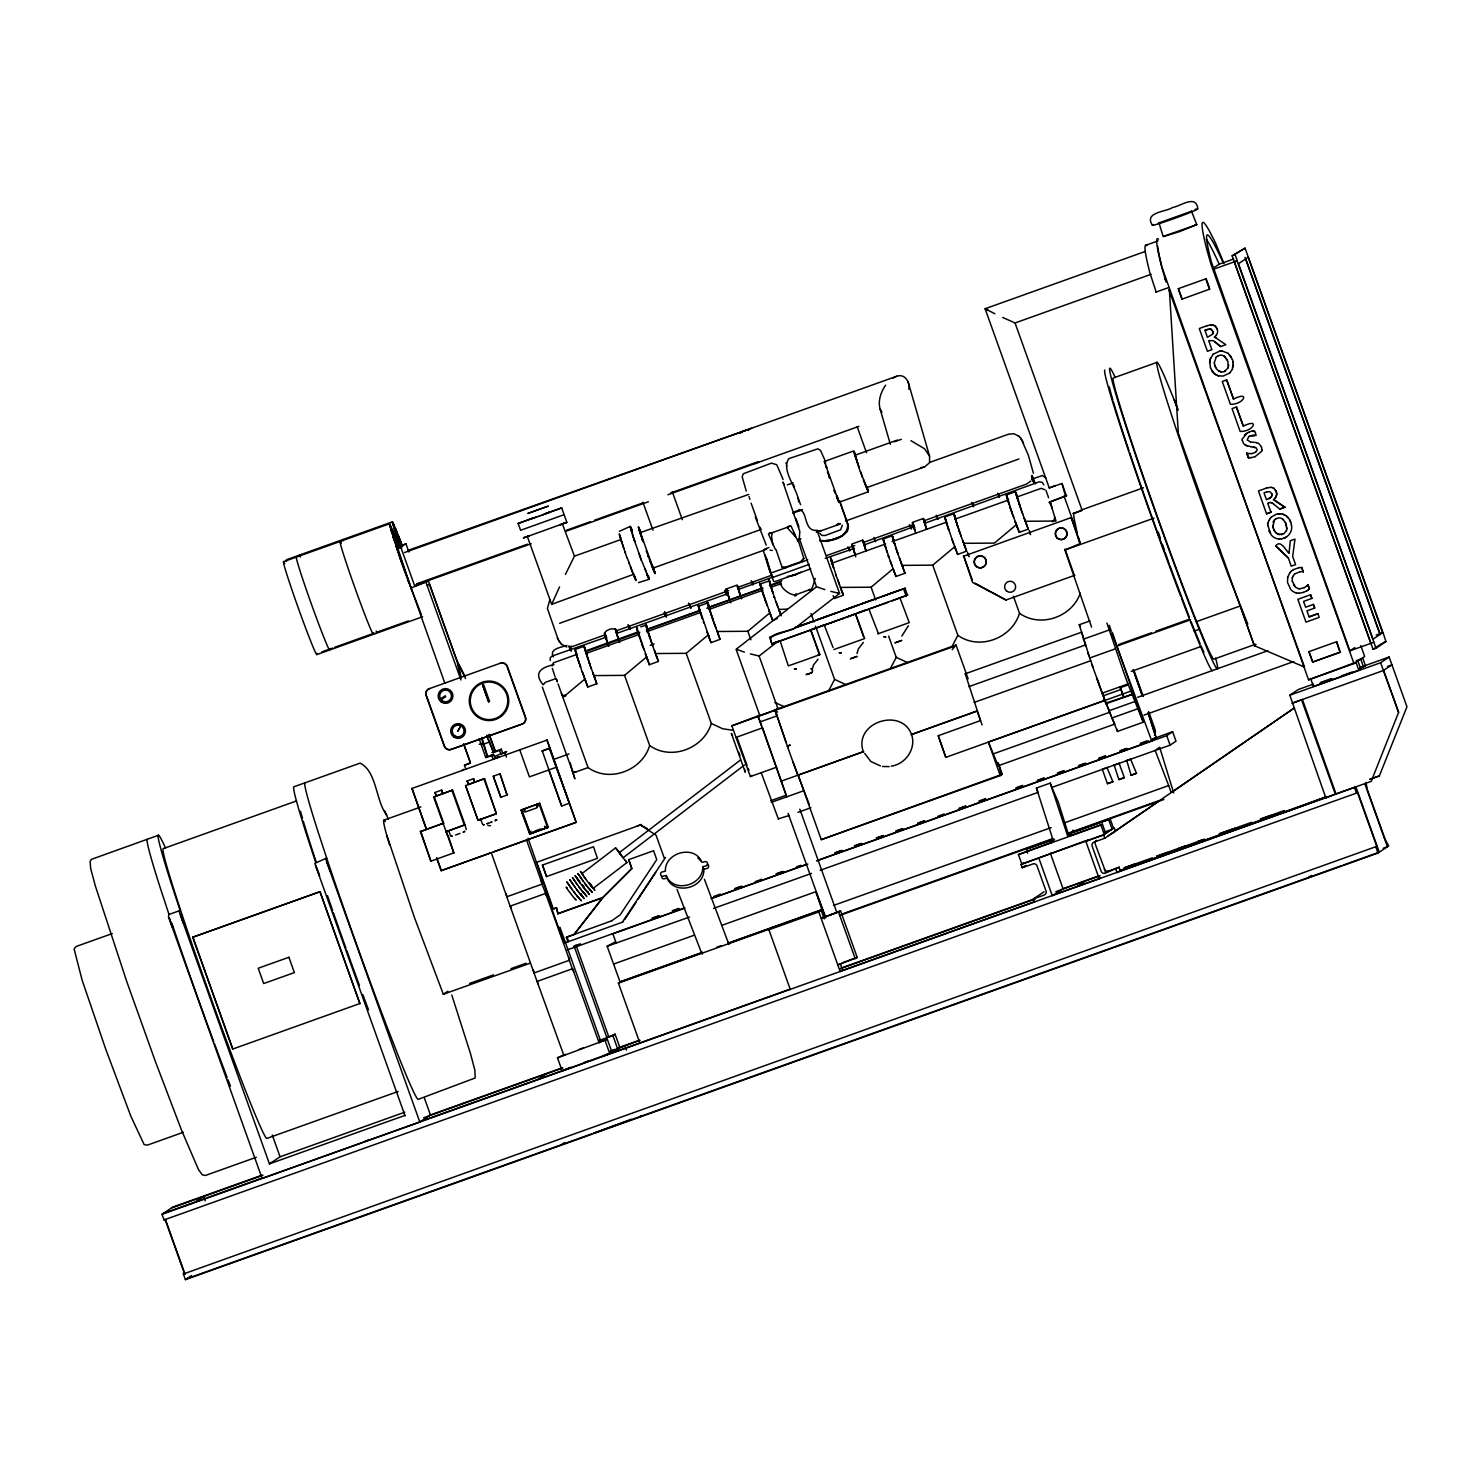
<?xml version="1.0" encoding="UTF-8"?>
<svg xmlns="http://www.w3.org/2000/svg" width="1481" height="1481" viewBox="0 0 1481 1481"><rect width="100%" height="100%" fill="white"/><g stroke="black" fill="none" stroke-linecap="round" stroke-linejoin="round"><path stroke-width="1.5" d="M552.024 666.024L553.265 662.988M796.334 594.159C792.539 597.232 780.08 588.494 780.283 581.996L781.764 580.756M792.964 513.148C809.922 500.763 800.906 531.679 816.512 530.346L816.457 532.308M1091.553 627.129L1064.913 549.988L1080.001 543.675L1078.483 537.881M1228.175 367.769L1227.897 361.383L1224.158 356.088A5.591 5.572 0 0 0 1220.196 355.218L1218.659 355.644M1228.582 366.307L1228.638 364.77M1286.785 529.143L1285.452 522.441L1282.361 518.924A5.591 5.572 0 0 0 1278.492 518.017L1276.937 518.424M1286.915 527.569L1286.452 530.568M908.797 389.244C910.334 382.191 904.65 373.268 896.727 376.248L404.591 552.524M1214.29 362.623L1216.234 357.125M798.685 501.892C797.944 488.711 780.487 470.44 788.892 458.629L817.864 448.817L820.53 450.409L825.639 461.868M848.187 526.199C846.965 538.158 830.082 542.231 819.974 540.732M1289.248 551.413L1290.284 540.787L1294.986 539.103L1292.672 556.43L1295.597 564.613L1291.191 566.186L1288.377 558.041L1275.789 545.989L1288.377 558.041M1232.396 369.232L1233.155 362.03M1233.173 366.918L1233.395 364.53M1210.44 367.862L1209.699 360.327L1213.18 354.181M1209.551 362.66L1210.495 357.976M1267.755 525.496L1268.069 523.052M1292.339 577.997L1292.265 581.367M702.753 866.7C703.623 885.453 673.318 893.765 666.209 875.53L663.118 876.252A2.129 1.925 -23.9 0 1 660.693 874.827A4.406 3.98 -23.9 0 1 660.582 873.79A2.129 1.925 -23.9 0 1 662.303 871.92L665.376 871.198C664.525 852.445 694.83 844.133 701.938 862.368L705.03 861.646A2.129 1.925 -23.9 0 1 707.289 862.59A4.406 3.98 -23.9 0 1 707.548 863.608A2.129 1.925 -23.9 0 1 705.845 865.978L702.753 866.7L703.882 869.217C704.678 889.489 671.3 896.172 666.209 875.53M702.42 954.116L701.79 951.894M728.948 944.526L704.419 879.288M1287.692 577.386L1287.507 582.44L1290.71 589.401A10.645 10.645 0 0 0 1296.375 592.955M812.199 669.579L813.495 664.969L818.049 659.249M857.018 653.528L858.332 648.937L863.349 642.439M790.78 575.979L796 574.535L790.78 575.979A20.882 12.848 -21.2 0 1 787.318 576.442M901.836 636.09L908.39 625.704M1261.571 451.39L1261.96 449.946M1274.512 519.905L1272.79 527.032M1242.263 438.987L1247.206 433.007M1212.902 332.799C1212.421 337.427 1212.754 327.912 1212.976 332.744M1269.106 498.838L1271.605 496.764L1271.827 493.71L1269.902 491.673L1266.718 491.896M543.323 684.74L545.341 682.352L556.227 678.465M1267.977 523.108L1268.773 520.775M1292.265 578.053L1292.82 576.479M803.757 558.763L800.425 561.854L785.837 567.075L782.024 567.149L776.007 549.544M1287.618 577.442L1289.766 572.869M463.72 831.73L464.978 831.304L463.053 832.266L463.775 831.544M495.691 820.289L496.95 819.863L495.024 820.826L495.839 819.882M789.299 815.457L778.71 818.715M1383.587 670.393L1398.619 712.342L1371.221 781.339L1336.029 794.001L1302.41 699.421M1369.758 779.358L1379.348 775.914L1406.95 706.789L1389.141 657.027L1361.039 667.079M457.814 731.133L460.684 726.245L457.87 731.096M815.272 578.405C813.772 581.2 812.921 591.456 808.959 589.66M655.491 653.195L658.416 661.396L649.363 664.71L646.586 656.953L624.556 675.373L649.678 745.535C642.199 770.509 609.617 783.079 588.05 767.584L558.078 683.889M708.214 634.905L686.203 653.325L711.324 723.487C703.845 748.46 671.245 761.03 649.678 745.535M815.55 626.241L834.581 679.39L828.62 690.905M888.619 636.09L896.227 657.342L890.248 668.857M954.764 546.711L932.734 565.15L957.855 635.312L951.894 646.808M1013.411 596.251L1019.502 613.264C1012.023 638.237 979.441 650.788 957.855 635.312M1080.278 593.196C1072.04 617.096 1040.31 628.166 1019.502 613.264M1273.049 522.349L1273.66 521.016M559.559 586.865L551.654 604.359L633.924 574.202L635.923 579.626M530.994 831.156L529.661 834.099L548.266 827.25L539.658 803.22L521.071 810.07L529.661 834.099L548.266 827.25M1228.249 367.732L1224.195 371.583M1286.545 530.513L1283.86 533.734L1278.307 534.456M565.446 574.387L574.443 556.171L621.28 539.417L619.262 533.752M537.473 806.738L539.658 803.22M952.19 649.659L956.041 645.013L968.167 678.853M571.129 645.92L571.074 651.159M1261.664 451.335L1255.073 456.685M1232.47 369.176L1229.748 372.99M1268.699 520.831L1269.92 518.702M1292.746 576.535L1294.635 573.925M552.191 603.433L551.654 604.359L527.347 536.437L529.439 535.789L523.33 537.881L524.255 537.492M885.619 385.153C880.936 392.021 877.752 400.796 880.121 409.089L890.34 444.3M845.614 532.308L842.726 534.993M619.373 531.309L630.24 526.421L631.924 529.68M549.858 599.786L547.396 608.432L558.207 639.607M556.486 907.686L557.948 913.758L556.486 907.686L552.043 909.445L564.131 943.212L622.279 922.237L665.506 857.443M624.704 919.553L635.83 902.614M638.311 898.856L655.62 872.513M1053.954 840.467L1050.695 843.078L1052.713 838.949L1036.422 788.04L1050.251 783.097L1051.806 787.448L1170.101 745.128L1176.007 741.185L1172.637 731.744L1153.273 738.686M839.875 523.608L837.209 524.996M838.579 523.293L836.136 525.385M568.001 941.823L566.371 937.269L574.036 934.53L602.471 897.838L631.887 868.532L628.703 859.628L631.739 868.644L603.026 897.449L558.522 913.37M603.193 897.356L574.036 934.53M1212.587 334.206L1207.385 337.279L1204.997 330.319L1207.7 329.356M1269.846 518.757L1271.476 516.98M1289.673 572.925L1291.413 571.074M1306.834 585.939L1307.964 584.773L1309.426 588.846L1308.204 589.919M1216.179 335.428L1214.272 337.187L1216.419 337.761M1284.897 507.205L1279.714 509.094L1284.897 507.205L1273.382 499.745L1275.271 497.931A6.516 6.498 0 0 0 1276.289 491.525L1273.753 488.23M789.632 525.699L787.022 527.403L795.371 536.696L793.927 532.975M1255.499 452.316L1257.165 450.113L1256.462 448.021L1250.39 446.614M1030.943 480.992L1026.444 484.12L924.311 520.646L923.274 518.517L912.37 522.404L915.628 533.179M1248.816 436.543L1247.169 439.931L1250.316 441.819M1244.318 435.062L1245.595 433.989M740.426 433.063L742.814 431.082M1306.908 585.884L1304.28 587.679M1216.142 357.18L1217.345 356.255M1274.438 519.961L1275.641 519.035M824.861 589.623L816.549 586.772L736.113 649.307L759.809 715.508L778.062 708.973L759.105 656.009L750.367 653.899M759.105 656.009L776.877 642.199L771.99 644.031L769.565 637.219L905.409 588.105M618.632 851.427L615.578 847.91L581.996 873.568L583.458 875.863M744.462 765.029L623.131 857.777L621.094 855.296L619.243 852.686L740.574 759.957M625.389 860.368L626.852 862.645L593.27 888.322L591.419 886.286M1229.822 372.953L1223.102 376.081L1218.567 375.878A11.422 11.404 0 0 1 1212.828 372.175L1210.514 367.806M1281.38 538.862C1288.007 538.084 1293.024 531.401 1291.432 524.811M1213.106 354.237L1219.881 351.071M1271.383 517.036L1275.789 514.481M1294.561 573.98L1300.448 571.592M1291.339 571.129L1293.468 569.63M611.449 920.978L620.169 914.851L656.749 859.646L653.565 850.723L628.536 859.721M1107.881 836.154L1294.487 707.807M1111.879 833.488L1159.827 800.518M1172.822 791.576L1293.117 708.825M810.107 590.53C808.719 586.865 810.07 592.918 811.921 589.271M1306.834 590.845L1308.297 589.864M1191.427 211.061L1196.778 224.649L1179.654 231.591L1163.177 236.664L1158.957 222.668M1191.909 211.098L1158.309 223.113M1163.825 236.22L1196.778 224.649L1194.704 224.982M444.855 683.259L397.019 548.47L405.905 543.694L408.886 551.987M397.019 548.47L405.905 543.694M410.774 588.068L428.435 581.033L456.796 660.267L460.887 678.428M427.306 585.68L429.453 584.236L457 661.192M740.352 432.73L744.573 430.749A17.217 17.198 56.3 0 1 748.997 429.99M754.755 463.664L754.792 463.627A17.217 17.198 56.3 0 0 758.864 461.739M626.889 557.652L619.354 534.678M638.959 553.339L641.329 560.225L632.406 534.567L634.905 541.657L634.238 540.121M653.158 566.39L655.065 573.554L638.441 527.088L641.384 533.549M440.949 698.606L445.337 695.755L445.633 696.736L441.486 699.439L440.949 698.606L441.486 699.439M165.502 848.021A168.094 5.868 70.3 0 0 171.407 884.009L180.108 910.482L169.001 914.462L168.445 916.628L262.137 1178.45L419.826 1122.043L430.434 1114.971L424.214 1097.551M180.108 910.482L179.145 911.111L180.33 914.925L269.449 1163.881L404.924 1115.415M816.549 586.772L799.259 538.473L799.833 531.401L793.39 512.981L802.535 509.631M862.016 475.901L862.275 477.067L860.498 471.717L868.31 491.785L838.986 502.281L824.362 461.443L853.704 450.946L855 453.464M586.069 682.537L582.237 671.615L587.809 687.017L596.88 683.722L593.974 675.595L624.556 675.373M584.162 647.123L591.16 668.468L584.069 646.253L574.98 649.511L582.089 671.726M426.306 829.36L411.959 788.392L426.658 829.453M1146.849 245.716A445.707 15.551 70.3 0 0 1149.811 272.634L1156.124 291.924M360.031 1003.47L232.758 1049.048L192.734 937.251L319.989 891.673L359.864 1003.581L319.989 891.673M1168.268 287.703L1155.809 292.146M1168.953 289.85L1304.502 667.079L1254.351 645.697L1178.321 433.359L1169.342 289.591M419.826 1122.043L326.912 862.479L325.727 858.684L326.69 858.054L314.787 863.386L405.091 1115.859M465.849 769.102L464.497 765.325L470.255 762.715M1178.302 288.684L1182.06 299.143L1178.302 288.684L1205.756 278.854L1209.496 289.332M1212.606 268.579L1219.215 264.173L1233.71 258.99M1232.173 255.843L1245.077 248.16L1383.995 635.516L1385.957 641.643L1376.053 648.252L1373.054 649.326L1232.173 255.843L1245.077 248.16M461.868 770.546L463.627 769.361M493.543 754.384L491.785 755.569L493.136 759.346L494.913 758.161L493.543 754.384L487.434 756.606L481.621 738.686M486.694 736.001L493.543 752.533L499.652 750.312M435.025 792.502L436.284 796.019L435.025 792.502L441.653 790.076L442.708 793.705L441.653 790.076M502.651 752.996L501.3 749.219L499.523 750.404L500.874 754.181L506.65 751.57L494.58 756.439M1370.925 643.328L1234.321 261.841M448.151 835.599L453.834 852.982L433.618 797.037L452.575 790.058L464.997 824.75L446.022 831.73L464.904 824.88L466.311 829.471M1234.136 261.97L1237.32 260.767L1235.173 254.769M497.116 757.92L498.893 756.735L494.913 758.161M433.618 797.037L452.575 790.058M468.255 784.578L467.2 780.931L468.459 784.43L484.565 778.636L496.376 813.717L478.011 820.289L465.589 785.596L478.011 820.289L480.714 819.289L482.158 823.306A2.129 1.351 70.7 0 0 483.028 824.584L484.25 824.787L483.232 824.695M473.624 778.636L474.679 782.283L473.624 778.636L466.996 781.061M519.775 749.923L529.42 776.877L556.43 767.214M717.119 631.165L720.062 639.348L710.991 642.661L698.18 605.192L699.236 607.636M720.081 639.403L714.508 624.056L716.193 628.703M465.589 785.596L484.565 778.636M576.183 822.362L547.026 740.074L576.183 822.362L441.116 870.68L436.895 858.906M493.303 776.248L500.837 797.315L493.303 776.248L499.967 773.748L507.113 795.056L499.967 773.748M454.278 852.686L430.915 861.183L420.345 831.637L443.689 823.14L434.211 796.63M549.581 748.275L541.972 751.071L549.636 748.238M443.689 823.14L420.345 831.637M774.582 597.565L774.008 596.473L781.116 615.855M447.706 835.58L446.281 831.563M1204.997 330.319L1209.459 328.949M548.766 770.027L561.669 806.034L542.231 750.904M1211.976 329.893L1210.81 329.189L1212.661 331.281M430.915 861.183L420.789 831.341M524.626 808.626L525.033 812.051L536.974 807.793L536.566 804.35M1207.089 325.69L1199.277 328.523L1207.422 351.312L1211.921 349.683L1208.7 340.686L1213.365 340.667L1220.622 346.591L1225.805 344.703L1215.235 337.39M522.127 813.069L529.161 830.73A3.184 3.184 0 0 0 529.55 831.47M441.116 870.68L491.266 852.667L510.13 906.168L545.637 893.413L569.556 960.206L534.049 972.98L537.085 981.459L572.592 968.685L599.157 1042.865L600.916 1041.698L559.929 927.199M529.161 830.73L528.587 831.119A3.184 3.184 0 0 0 529.532 832.47M532.993 831.73L532.66 833.025A3.184 3.184 0 0 1 531.013 833.174M544.601 828.768L544.915 827.453M1050.307 501.726L1066.357 495.728L1061.988 483.472L1065.542 496.265M1226.675 379.932L1233.525 399.055L1226.675 379.932L1222.269 381.506L1230.415 404.294C1243.559 404.85 1250.705 390.41 1233.525 399.055M1074.873 575.239L1006.006 600.009L972.61 582.459L963.705 556.023L972.277 579.978M771.99 644.031L907.834 594.918M1025.426 521.275L1056.009 521.053L1050.103 501.911L1050.732 503.947M232.758 1049.048L192.882 937.158M1049.344 502.411L1066.69 495.506M786.744 796.834L762.622 727.819L736.02 737.427L731.873 725.82L759.697 715.267M552.617 909.075L528.069 838.227M542.435 865.089L546.545 876.567L542.435 865.089L593.492 846.762L597.454 858.369L546.545 876.567M786.004 742.092L775.137 710.343L787.873 747.683M736.02 737.427L750.404 776.562L776.71 767.158M1080.001 542.139L1071.207 517.572L1080.001 543.675M1236.394 407.053L1243.318 426.139C1260.479 417.605 1253.13 432.026 1240.134 431.434L1232.062 408.589L1236.468 406.997L1243.318 426.139M506.78 896.801L542.287 884.027L526.533 840.042M510.13 906.168L534.049 972.98M647.104 828.471L640.644 825.102L656.083 835.247L664.321 858.24M1248.927 432.304C1256.147 427.731 1259.017 437.895 1250.334 435.84M1006.006 600.009L975.016 583.199M750.404 776.562L752.052 775.47M761.215 772.693L778.488 819.326M1251.538 457.573L1248.335 457.648L1246.724 453.13L1248.557 453.556M1255.407 447.392L1253.555 446.929M385.319 821.64A167.112 5.831 70.3 0 0 386.282 833.692L414.439 917.48L443.319 994.269L447.91 991.196M1248.335 457.648L1249.927 457.685M780.913 781.283L863.701 751.57L797.759 775.285L787.318 746.128L790.317 745.054L788.225 745.795M566.371 937.269L611.597 920.867M564.131 943.212L565.89 942.027M1365.963 782.431L1367.407 789.854L1385.161 839.394L1388.697 845.892L1377.996 853.037L185.403 1279.64L183.385 1273.993L1376.775 846.354L1357.522 792.742L164.039 1219.937L162.021 1214.29L172.703 1207.145L261.933 1175.229M164.039 1219.937L164.928 1219.344L166.094 1222.269L183.829 1271.846L183.385 1273.993M195.529 1201.906L203.656 1196.481L205.23 1200.832M622.279 922.237L623.464 921.441M537.085 981.459L563.891 1055.49L565.668 1054.305M616.189 943.064L612.819 933.641M1271.753 493.765L1272.068 495.246M863.349 751.83C852.982 722.469 901.355 706.807 911.537 734.465L977.108 711.01L982.088 724.894M269.449 1163.881L280.057 1156.809L404.776 1112.194M1271.605 496.764L1266.477 499.782L1264.015 492.877L1266.792 491.859M639.829 1042.902L618.429 983.125L620.076 982.014L607.154 946.285L615.356 941.935M262.137 1178.45L263.359 1177.636L163.299 1213.439M1266.533 513.814L1271.013 512.167L1266.533 513.814L1258.443 490.952L1266.181 488.193M977.108 711.01L911.167 734.706M798.129 775.044L821.27 839.653L1002.322 774.248L998.194 762.734M938.251 735.705L945.785 757.365L938.251 735.705L980.533 720.581L965.242 673.799L1081.87 632.091M821.27 839.653L1000.249 775.618L988.401 742.037L1105.011 700.309L1111.213 716.304M185.403 1279.64L191.567 1275.53M1275.789 545.989C1281.565 537.251 1288.97 557.782 1289.322 551.358M600.823 1041.661L607.34 1039.329L612.06 1052.51L562.206 1071.022L557.485 1057.841L563.983 1054.842M1119.988 686.832L1123.69 696.699M1301.669 567.464L1303.299 571.722L1301.669 567.464L1298.93 567.686M1102.105 693.238L1127.967 683.963L1126.782 680.834A39.635 1.388 70.3 0 1 1123.098 670.56L1106.936 623.094M1105.011 700.309L1092.089 665.154M537.992 1079.408L546.119 1073.984M615.078 1034.164L612.912 1035.608L617.633 1048.789L619.798 1047.345L615.078 1034.164L606.895 1037.7L574.184 946.34M790.317 989.53L768.917 929.753L772.749 927.199M1000.249 775.618L1002.322 774.248M557.485 1057.841L607.34 1039.329M768.917 929.753L818.826 911.907L822.64 909.353L815.846 891.71L722.506 925.107M616.799 1051.214L618.466 1050.103L605.544 1054.842M1309.426 588.846L1307.89 584.828M823.362 917.091L821.4 918.405L840.56 910.945L857.203 957.448L838.061 964.909L840.005 963.613M1310.592 594.733L1311.814 598.454L1303.558 601.416L1305.631 607.21L1313.388 604.415L1314.702 608.08L1306.945 610.875L1309.093 616.874L1317.942 613.689L1319.182 617.392L1305.983 622.113L1297.837 599.324L1310.592 594.733L1311.907 598.398M1313.388 604.415L1314.702 608.08M1255.944 644.624L1254.351 645.697L1240.319 605.951L1196.648 621.576M1051.806 787.448L1058.119 801.647L1068.967 836.099L1071.948 835.025L1069.56 834.895L1068.005 833.025M817.382 860.461L1151.7 740.87L1156.291 737.797L1148.997 715.434M816.586 860.942L1166.732 735.687L1172.637 731.744M561.392 1144.739L564.631 1142.573M1156.605 749.275L1159.66 747.239L1173.693 792.946M1308.945 651.64L1312.703 662.1L1308.945 651.64L1336.399 641.81L1340.157 652.288L1312.703 662.1M1105.752 833.544L1102.382 824.139L1100.957 825.102L1104.326 834.506L1021.816 864.015L1018.447 854.611L1052.121 842.115M1027.61 853.167L1026.259 849.391L1027.684 848.446L1051.584 839.894M640.199 1116.563L641.865 1115.452M1034.571 902.17L1033.405 898.911L1044.105 895.079A3.184 3.184 0 0 0 1046.03 891.025L1037.015 865.867A3.184 3.184 0 0 0 1032.942 863.941L1022.242 867.755L1021.075 864.497L1023.241 863.071M1340.157 652.288L1336.788 641.569M1022.242 867.755L1025.815 865.385M1021.075 864.497L1085.851 840.671M1223.213 262.748L1219.992 255.824A434.674 15.162 70.3 0 0 1211.273 261.637L1349.894 650.844L1354.856 647.549M1162.27 268.172L1308.575 679.835L1356.004 662.248L1358.855 670.227L1313.462 686.462L1310.611 678.483M1382.643 632.72L1372.943 639.2L1238.486 263.692L1248.205 257.213L1382.643 632.72L1376.182 635.034M1336.232 793.872L1325.828 797.833L1289.821 695.2L1298.356 689.498L1313.499 684.092M1376.053 648.252L1237.135 260.897M1067.579 834.618L1110.195 818.937L1113.564 828.342M1099.328 879.011L1085.832 841.338L1087.98 839.912M1373.054 649.326L1381.31 643.809M1308.575 679.835L1353.967 663.599L1364.667 656.453L1360.78 645.605M1292.006 703.401L1302.206 699.569M1085.832 841.338L1103.604 834.988L1114.286 827.842L1115.452 831.1L1104.77 838.246L1094.07 842.078A3.184 3.184 0 0 0 1092.145 846.132L1101.161 871.309A3.184 3.184 0 0 0 1105.215 873.216L1119.377 867.088M1358.855 670.227L1360.761 668.949L1357.91 660.97M1359.262 668.597L1365.501 665.784L1362.631 657.805M1289.821 695.2L1380.607 662.729L1389.141 657.027M1033.405 898.911L1044.105 891.766M1391.918 664.821L1383.384 670.523L1292.617 702.994M1099.328 875.678L1063.025 888.674L1052.325 895.82L1038.847 858.147M1077.113 886.564L1085.24 881.121M1096.44 840.375A3.184 3.184 0 0 0 1095.255 844.059L1105.678 871.994M1398.619 712.342L1380.607 662.729M1284.656 812.31L1326.698 796.593M1325.828 797.833L1326.624 797.296L1118.359 871.791M162.021 1214.29L1355.893 786.837L1379.274 852.186L1343.063 865.145M1379.348 775.914L1369.981 779.21M1308.056 877.659L1311.314 875.493M801.628 561.928L803.702 558.096M769.842 612.856L747.831 631.276L717.248 631.498M893.117 568.76L871.106 587.198L840.523 587.42M1016.392 524.663L994.38 543.101L963.779 543.323M894.228 441.782L901.318 439.339M864.108 481.954L863.46 479.77L866.811 487.582L924.514 466.941L929.531 462.775L929.568 456.129L908.094 381.857M562.928 697.421L584.939 679.001L587.772 686.888M1248.742 436.599L1250.427 435.784M892.858 378.118L896.727 376.248M1255.592 452.26L1251.982 453.612M1217.271 356.31L1218.733 355.588M1275.548 519.091L1277.029 518.387M1225.657 370.879C1220.733 374.267 1215.068 369.306 1214.587 364.196M796 574.535L800.925 572.258M769.491 580.848L768.898 579.904L770.768 584.828L769.491 580.848L759.901 584.014L772.638 620.613L777.451 618.41M833.118 595.603L834.266 598.565L843.318 595.251L840.393 587.068M892.025 565.798L890.34 561.169L895.894 576.516L904.965 573.221L902.022 565.02M953.653 543.749L951.968 539.121L957.541 554.468L966.593 551.173L963.668 542.972M1012.115 512.852L1009.653 506.224L1019.169 532.42L1028.24 529.124L1025.296 520.923M1283.86 538.177L1286.193 537.122M1303.354 592.456L1306.908 590.789M1293.376 569.667L1299.022 567.649M1304.372 587.624L1299.633 588.846M1247.132 433.063L1249.02 432.248M563.558 514.87L520.609 530.291L518.165 523.478L533.197 517.906M525.903 537.066L566.834 522.312L561.688 507.909L539.232 516.166M563.576 523.589L560.17 524.792L566.834 522.312L564.28 523.126M1107.732 767.325L1102.271 769.268L1107.436 783.69L1112.897 781.746L1106.992 767.565M1113.786 765.159L1119.099 763.233L1124.338 777.636L1118.896 779.598L1114.138 765.011M1130.577 759.124L1136.482 773.304L1131.095 775.229L1126.726 760.494M1131.317 758.883L1125.875 760.827M1107.436 783.69L1112.897 781.746M1118.896 779.598L1124.338 777.636M1131.04 775.248L1136.482 773.304M774.489 642.884L780.098 640.829L788.318 665.876L803.609 660.545L819.808 654.621L810.773 629.906L825.158 624.704M810.94 629.832L779.45 641.106M826.305 624.408L824.232 625.075L833.062 647.512M833.803 649.567L864.626 638.589L855.592 613.875L867.255 609.691M868.903 609.098L878.418 633.609M899.967 597.954L909.26 622.612L877.77 633.887M810.829 668.634C818.16 673.577 799.314 676.021 808.774 673.725M1145.35 251.418L985.106 308.733L1049.251 487.915L1055.731 485.509M1082.148 510.279L1072.91 513.685L1082.13 510.279L1015.04 322.932M455.556 834.988L459.999 833.414M486.99 823.769L488.027 823.38M479.511 819.604C477.215 820.641 497.005 813.569 495.783 813.791M825.935 916.443L822.381 917.739M854.685 614.245L846.484 617.244M532.901 518.146L529.661 519.368L536.955 516.869M873.901 599.379L844.022 610.191M811.903 629.258L814.698 628.24M446.022 831.73L448.743 830.73L450.187 834.747A2.129 1.351 70.7 0 0 451.057 836.025L452.279 836.228L451.261 836.136M892.117 600.916L907.446 595.177L905.002 588.364L861.257 603.896M867.07 609.58L858.073 612.819M542.268 514.962L550.21 512.019L545.36 513.666M795.852 627.407L857.055 605.396M842.559 618.669L855.352 613.912M523.885 537.733L527.81 536.326M1018.965 458.98L845.558 521.016M821.548 530.605L817.845 530.809M843.652 618.28L834.451 621.557M888.285 602.304L869.328 608.987M490.563 825.713L487.915 825.546M829.564 915.128L832.6 914.036M1145.591 245.346L1158.049 240.885M283.611 561.669L389.466 523.793L399.629 547.877M1151.07 274.318L1015.077 322.969L1002.656 317.452M407.553 550.543L751.57 428.268M1213.309 269.357L1237.32 260.767M1182.06 299.143L1209.884 289.073M416.92 583.736L527.514 544.175M566.557 530.217L590.419 521.682M594.751 520.127L642.458 503.059M670.615 492.988L757.198 462.016M416.235 584.421L420.012 583.07L414.884 586.495L400.777 547.118M416.142 584.921L531.179 543.731M565.909 531.29L648.4 501.744M667.931 494.747L858.924 426.343M416.883 585.162L428.435 581.033M897.301 440.098L855.203 455.167L859.017 467.496L854.111 451.538M748.794 494.432L640.403 532.568L643.087 541.768L641.958 539.14M793.242 482.88L787.281 484.861M321.821 651.899L332.522 648.067M334.613 647.308L374.193 633.165M408.404 620.928L376.267 632.406A49.373 1.722 70.3 0 0 376.267 631.091M316.73 654.621L422.585 616.762M1156.957 362.382L1113.268 378.007A149.303 5.202 70.3 0 0 1140.222 467.533A149.303 5.202 70.3 0 0 1196.037 620.076L1204.96 641.791A149.303 5.202 70.3 0 0 1213.939 659.138L1255.536 644.254M930.327 462.183L1008.561 434.192L1014.041 433.748L1019.539 436.71M761.141 529.42L653.102 568.075L646.179 550.691M768.935 547.544L765.066 548.933A2.129 1.314 -21.2 0 0 763.456 550.895L769.953 571.999A2.129 1.314 -21.2 0 0 772.341 572.536L807.774 559.874M766.64 549.247L559.596 623.297M566.964 645.457C561.873 647.253 548.692 648.548 553.357 656.935M1031.517 479.289L1042.383 475.512L1045.845 477.9M572.24 646.586L604.84 634.923C602.619 629.906 617.966 624.963 617.336 633.368M728.708 590.623L615.707 631.036L619.65 642.458L615.207 628.703L616.762 633.442M737.408 587.513L772.175 575.072M826.509 555.634L854.759 545.526M863.46 542.416L913.444 524.533M773.286 576.942L738.649 589.327L739.685 593.178L737.131 585.088L726.227 588.994L730.688 602.748L730.17 601.73M825.232 558.356L853.63 548.636M809.237 564.354L774.063 576.961A2.129 1.314 -21.2 0 1 771.842 576.701L765.14 554.968M640.773 626.889L646.234 624.945L647.493 628.925L645.623 624.001L647.012 626.685M698.773 606.155L707.862 602.897L709.14 606.877L707.27 601.952L707.862 602.897M482.621 685.148L483.639 684.777L489.582 701.494L488.6 701.846L482.621 685.148L488.637 701.827M810.773 568.834L775.766 581.348A2.129 1.314 -21.2 0 1 773.378 580.83L766.88 559.707A2.129 1.314 -21.2 0 1 766.954 558.985M554.005 662.599L576.85 654.417L575.794 651.177M646.938 629.351L699.18 610.672M707.899 607.543L761.9 588.235L760.271 583.773M770.416 585.18L781.098 581.367M831.415 563.372L885.601 543.971M892.08 541.657L946.118 522.33M954.764 519.239L1008.728 499.93M1017.354 496.857L1041.106 488.36L1044.901 489.711M639.811 632.239L585.791 651.566L584.069 646.253L586.957 654.158M646.308 629.906L700.328 610.598M706.807 608.265L762.993 588.179M769.491 585.847L780.283 581.996L781.45 584.958M554.024 664.691C542.824 666.857 532.697 672.004 542.787 684.315M637.996 634.849L586.272 653.362L584.773 649.4M646.623 631.776L700.513 612.486M709.14 609.413L763.03 590.141M771.638 587.05L780.265 583.958M1061.988 483.472L1049.251 487.915M1062.877 496.746L1065.765 495.709M650.215 645.327L654.121 643.92M158.374 835.284L91.396 859.35L90.082 861.424L90.674 868.421L95.21 885.508L126.663 981.292L155.431 1061.636L181.608 1130.373L198.584 1169.805L202.323 1174.877L205.452 1175.451L256.343 1157.253M772.878 620.52L769.731 612.505M896.153 576.424L893.006 568.408M957.781 554.375L954.634 546.359M1019.428 532.327L1016.262 524.311M1080.686 510.242L1143.462 487.767M596.695 683.796L591.308 668.375M963.261 556.319L1071.207 517.572M296.515 800.943L163.151 848.65A153.894 5.369 70.3 0 0 210.432 996.602A153.894 5.369 70.3 0 0 266.913 1138.408L398.148 1091.46M794.982 627.611L810.107 622.205M817.068 619.706L836.006 612.93M882.769 596.214L899.226 590.308M479.289 744.314L482.621 743.129M482.084 744.684L489.748 741.944M491.859 752.626L501.3 749.219M1064.913 549.988L1154.032 518.128M464.497 765.325L470.495 763.178L463.923 744.832M491.785 755.569L485.787 757.717L479.159 738.76M411.699 788.558L547.026 740.074M1269.402 502.596L1267.717 503.225L1270.939 512.222M383.838 820.178L420.863 806.941M553.764 759.401L569.019 753.94M112.278 933.567L76.142 946.489L74.087 948.932L82.158 980.237L105.651 1048.937L130.939 1116.452L144.138 1144.591L147.285 1145.165L183.422 1132.243M500.837 797.315L507.502 794.816M572.036 769.565L574.869 778.802L572.98 772.971L588.05 767.584M774.804 709.862L956.041 645.013M731.873 725.82L953.986 646.401M759.994 721.95L776.951 715.878L775.007 710.417M192.734 937.251L319.84 891.784M561.669 806.034L569.315 803.22L549.34 748.442M1089.09 655.768L1079.242 624.741L1089.997 620.891M1289.285 553.302L1288.229 551.728M534.974 831.026L540.935 828.879M1083.314 639.237L1109.139 629.999M493.34 851.927L576.442 822.196M968.87 686.647L1085.499 644.938M1118.896 644.439L1151.496 632.776M1155.846 631.221L1188.447 619.558M1116.693 646.197L1190.594 619.761M1089.627 658.027L1115.452 648.789M974.165 702.42L1090.794 660.711M637.089 826.009L641.44 824.454M535.955 862.553L641.31 824.658M1194.26 631.091L1199.203 629.314M1131.243 671.43L1200.795 646.568M770.694 800.74L786.17 795.204L758.179 716.397L761.641 726.079M771.323 802.35L803.757 790.743M1309.167 616.818L1317.942 613.689M1103.086 695.885L1120.969 689.498L1120.339 687.684L1128.281 684.833M945.785 757.365L1130.651 691.201M797.944 812.366L810.922 807.719M1105.807 703.105L1131.891 694.496L1106.048 703.753L1103.789 697.921M1137.612 697.292L1267.866 650.714M552.043 909.445L555.912 908.057M1108.751 710.861L1134.576 701.624M992.973 753.996L1109.602 712.287M557.948 913.758L602.471 897.838M1111.565 718.137L1137.389 708.899M988.401 742.037L998.175 765.788L1114.804 724.079L1112.009 718.304M1143.998 715.138L1293.783 661.544M1102.456 694.089L1117.433 731.429L1143.258 722.191L1112.25 632.313M1313.092 661.859L1340.527 652.029M1349.894 650.844L1373.905 642.254M1382.958 642.717L1385.957 641.643M1356.411 660.637L1360.724 659.082L1363.594 667.061M672.207 910.759L678.742 908.427M979.163 800.962L985.698 798.629M1016.17 787.725L1022.705 785.393M1057.527 772.934L1064.061 770.583M1098.902 758.124L1105.418 755.791M1140.259 743.332L1146.794 741M469.625 983.421L493.543 974.887M510.926 968.667L526.125 963.224M573.943 946.118L580.459 943.786M651.955 918.201L658.49 915.869M734.687 888.619L741.203 886.286M776.044 873.827L782.579 871.494M834.821 852.797L841.356 850.464M854.407 845.781L860.942 843.448M876.178 838.005L882.713 835.673M895.783 830.989L902.299 828.657M917.554 823.214L924.07 820.863M958.91 808.404L965.445 806.071M1037.274 780.376L1043.809 778.043M1078.649 765.584L1085.166 763.252M1120.006 750.793L1126.541 748.442M1152.292 739.241L1156.291 737.797M652.991 918.183L659.526 915.85M672.559 911.185L679.094 908.853M713.879 896.412L720.395 894.08M735.613 888.637L742.129 886.304M755.18 881.639L761.697 879.307M776.914 873.864L783.43 871.531M796.482 866.866L800.832 865.311M835.617 852.852L842.134 850.52M855.166 845.855L861.701 843.522M876.919 838.079L883.435 835.747M896.486 831.082L903.003 828.749M918.22 823.306L924.736 820.974M937.788 816.309L944.304 813.976M959.521 808.533L966.038 806.201M979.089 801.536L985.606 799.203M1016.04 788.318L1022.575 785.985M1037.792 780.543L1044.309 778.21M1057.341 773.545L1063.876 771.212M1079.094 765.77L1085.61 763.437M1098.661 758.772L1105.178 756.439M1120.395 750.997L1126.911 748.664M1142.129 743.221L1148.664 740.889M443.319 994.269L530.235 963.168M567.186 949.95L684.944 907.834M710.991 898.504L806.516 864.349M612.153 934.067L683.926 908.408M712.194 898.282L807.885 864.052M1361.169 667.339L1365.501 665.784M1320.367 682.519L1331.16 678.65M1319.701 683.63L1332.659 679.001M1341.305 675.91L1352.116 672.041M1387.456 666.487L1391.714 664.969M607.154 946.285L689.572 917.017M713.509 908.445L811.514 873.401M820.215 870.291L1037.977 792.391L1036.422 788.04M613.967 963.927L694.274 935.196M620.761 981.57L701.975 952.505M716.952 947.155L720.969 945.711M729.022 942.842L822.64 909.353L825.75 917.998M833.525 905.446L1051.158 827.601M1064.228 822.936L1168.694 785.559L1171.008 792.057M620.076 982.014L702.568 952.505M728.633 943.193L821.955 909.815L815.846 891.71M618.429 983.125L770.416 928.754M836.265 912.481L840.56 910.945M839.579 911.593L834.007 913.536M841.597 914.184L1052.621 838.69M1067.857 833.248L1159.234 800.555M839.579 915.48L1052.861 839.19M1068.097 833.747L1163.862 799.499M1110.195 818.937L1077.113 830.656M1026.259 849.391L1054.509 839.283M1102.382 824.139L1068.967 836.099L1067.449 835.377L1050.251 783.097M1018.447 854.611L1100.957 825.102M1104.234 832.118L1112.138 829.286L1108.769 819.882M598.602 1040.662L612.912 1035.608M579.145 1049.418L583.495 1047.863M842.171 962.835L857.203 957.448M1105.344 872.216L1119.044 867.311L1120.21 870.569L1326.365 796.834M429.49 1115.304L562.225 1067.82M617.744 1047.956L639.237 1040.273M841.171 968.037L1034.404 898.911M171.426 1208.015L263.007 1175.248M423.622 1117.785L562.854 1067.986M610.005 1051.251L614.652 1049.455M618.54 1048.196L640.125 1040.347M839.875 968.889L1035.293 898.986M1055.823 891.655L1100.179 875.771M610.468 1051.473L624.926 1045.79L626.482 1050.14M1124.542 867.681L1135.335 863.812M1156.939 856.092L1185.022 846.04M1197.962 841.412L1204.442 839.098M1219.566 833.673L1234.691 828.268M1260.609 819.012L1284.36 810.514M1124.209 867.903L1152.274 857.851M1156.605 856.314L1167.398 852.445M1178.191 848.594L1201.943 840.097M1219.233 833.914L1251.63 822.325M1260.257 819.234L1271.05 815.365M1284.675 811.625L1120.543 870.347L1117.081 872.661L1115.915 869.403M570.87 1067.246L563.095 1070.411L570.222 1067.875M583.866 1062.599L588.216 1061.044M364.789 1141.351L369.084 1139.815M421.048 1121.228L561.003 1071.17M604.378 1055.657L608.654 1054.12M610.783 1053.361L789.651 989.327M841.504 970.833L1033.701 902.077M1053.62 894.95L1100.605 878.159M1383.143 848.28L1387.401 846.743L1364.797 783.579M631.276 1119.229L593.622 1133.206L1340.99 865.867M186.699 1278.769L591.474 1133.983M539.602 515.925L518.165 523.478M562.077 524.07L565.927 522.7M773.323 643.143L779.006 641.125M808.959 673.596L812.199 672.467M546.23 513.241L561.688 507.909M830.804 622.853L835.506 621.187M820.011 626.352L824.547 624.778M827.805 623.908L831.767 622.52M773.748 710.436L778.062 708.973M491.081 822.27L491.988 821.974L487.138 823.714M840.505 523.83L817.568 532.031L817.568 530.161M828.564 623.631L824.288 625.075M1049.196 502.244L1050.566 503.762M817.919 655.213L819.808 654.621M1207.015 325.746L1210.68 324.839M1266.107 488.249L1268.069 487.619M575.979 771.897L572.573 771.508L542.361 687.11M786.041 567.593L782.227 567.667M796.056 594.659L809.237 589.827M1303.428 592.4L1298.522 593.307M1275.696 514.536C1282.861 511.389 1290.692 517.572 1291.358 524.866M562.373 523.867L574.443 556.171M1251.464 457.629L1255.148 456.629M1281.102 534.678L1282.546 534.326M703.882 869.217L706.974 868.495A2.129 1.925 -23.9 0 0 708.659 866.126A4.406 3.98 -23.9 0 0 708.399 865.108A2.129 1.925 -23.9 0 0 707.233 864.182M667.32 878.048L664.229 878.77A2.129 1.925 -23.9 0 1 661.822 877.344A4.406 3.98 -23.9 0 1 661.692 876.308M932.734 565.15L902.151 565.372M686.203 653.325L655.602 653.547M891.247 766.14C905.557 764.215 916.554 748.46 911.537 734.465M1076.52 831.415L1072.744 830.286M826.75 540.528L828.027 540.25M920.516 467.7L924.514 466.941M1269.328 502.651L1270.328 502.429M778.876 609.45L787.207 609.117M1267.995 487.675L1271.309 487.342M1251.963 435.34L1253.463 435.118M794.334 595.751C797.611 596.806 794.279 592.011 795.963 595.584M1252.056 453.575L1248.483 453.612M1252.186 431.36L1254.796 431.156M800.851 538.88L799.259 538.473M1279.066 539.01L1281.472 538.806M1219.807 351.127L1222.177 350.941M1278.084 513.926L1280.38 513.777M1210.606 324.894L1214.735 325.672M819.382 530.827L820.474 530.846M882.528 766.473L889.1 766.621M736.557 649.326L744.406 652.158M783.097 479.511L776.766 464.756L771.434 463.127L743.184 473.809L742.185 476.845L746.239 491.044M770.064 550.117L772.23 550.488M1300.374 571.647L1303.299 571.722M732.947 730.244L722.709 728.782L711.324 723.487M638.441 582.644L649.159 579.275L648.308 575.443M769.398 532.938L772.434 532.605L771.582 536.196L772.804 544.786M1250.242 441.875L1256.48 442.615M1209.385 329.004L1210.903 329.134M1296.301 593.011L1298.615 593.252M1270.235 502.485L1271.29 502.577M1298.171 588.623L1299.726 588.79M1279.158 538.954L1276.844 538.658A11.422 11.404 0 0 1 1271.198 534.9L1267.829 525.459M1222.103 350.997L1228.397 353.422M1245.262 445.226L1250.464 446.559M1254.814 435.192L1256.221 435.433M1212.124 324.894L1213.476 325.172M1271.216 487.397L1272.66 487.619M1221.436 371.916L1218.826 370.972M1279.714 534.715L1275.844 532.901M830.822 591.345L839.56 593.455L817.123 530.79M819.696 540.361C830.045 542.009 849.539 537.066 847.484 523.719M820.252 541.139L827.064 541.38L842.263 535.955L847.391 531.42L848.465 526.588L839.82 501.966M880.455 765.899L870.884 761.512L864.663 753.385M797.963 541.435L791.021 525.959L768.454 534.049L775.396 549.507M566.779 647.03L561.28 644.068M907.631 662.636L896.227 657.342M845.984 684.685L834.581 679.39M784.356 706.733L774.804 702.475M1274.326 499.893L1284.823 507.261M1256.406 442.671L1258.85 443.541L1261.442 446.947M1298.245 588.568L1295.486 587.235M838.135 592.826L839.56 593.455L795.167 627.981C788.299 632.887 764.622 631.906 772.119 643.939M1282.583 514.148L1284.693 514.981M910.963 440.69L924.588 448.78L929.568 456.129M1247.539 446.077L1243.688 443.837L1242.355 440.394M987.79 309.807L985.106 308.733L994.899 313.768M398.019 547.803L389.466 523.793L399.629 557.3L403.85 569.296L405.276 569.926M544.49 826.324L547.6 827.694L538.991 803.665L521.071 810.07L523.978 811.551M1272.568 487.675L1273.827 488.175M777.655 712.102L774.841 710.695M1271.198 502.633L1272.457 503.151M1032.535 480.881L1035.497 483.824L1032.072 475.457M1272.383 503.207L1274.012 504.299M619.243 852.686L621.28 855.166M626.852 862.645L615.578 847.91M579.589 875.826L583.236 881.251M571.536 881.991L573.85 885.619M579.349 898.56L577.775 896.727M1277.103 533.771L1273.975 530.365L1272.66 525.366M1224.065 356.143L1225.213 357.051M1282.435 518.868L1283.564 519.794M1214.92 341.815L1220.696 346.535M1273.938 504.355L1279.788 509.038M1214.661 325.727L1215.734 326.505M697.829 857.906L700.994 861.035M1228.323 353.478L1232.34 359.457M1286.6 516.258L1288.229 517.887M1292.339 581.311L1295.56 587.198M1020.872 438.172L1028.295 455.037L1033.423 473.235M559.948 642.606L557.3 637.811M581.552 872.642L580.404 871.494L585.902 879.214M578.886 874.679L577.738 873.531L588.272 887.934M576.128 876.771L574.98 875.623L580.478 883.361M573.517 878.77L572.369 877.622L577.868 885.36M570.814 880.843L569.667 879.695L575.165 887.434M567.908 883.065L566.76 881.917L572.258 889.655M1019.002 436.117L1022.353 440.653M561.817 644.661L558.467 640.125M588.753 888.341L590.604 890.359L589.993 889.285M585.995 890.433L587.846 892.469L587.235 891.377M583.384 892.432L585.125 894.154M580.682 894.505L582.533 896.523L581.089 894.246M567.334 888.211C561.28 881.621 580.015 906.15 575.313 898.652M728.319 942.305L729.096 943.249M590.216 884.786L594.862 890.414L594.085 889.026M587.55 886.841L592.196 892.451L591.4 891.062M579.645 881.251L576.572 877.715L578.034 880.01M582.181 890.933L586.828 896.542L586.05 895.172M579.478 893.006L584.125 898.615L580.83 893.672M576.572 895.227L581.218 900.837L580.422 899.448M588.827 883.028L590.938 885.879M583.403 887.175L589.438 894.561L587.587 891.618M585.513 890.025L581.866 885.323M582.903 892.025L577.386 884.86M580.2 894.098L574.684 886.934M577.294 896.32L571.777 889.155M620.021 853.186L621.502 855.092M589.16 883.62L583.718 876.419M584.606 883.231L586.495 885.675M579.238 887.323L581.126 889.766M576.535 889.396L578.423 891.84M573.628 891.618L575.517 894.061M582.496 884.916L584.421 887.304M581.94 885.286L578.293 880.566M589.364 882.676L591.567 885.471M1215.642 326.561L1217.197 329.041A6.516 6.498 0 0 1 1216.086 335.484M590.697 884.472L591.826 886.027M576.553 883.565L574.091 880.01M570.925 887.86L568.463 884.305M1017.317 496.635L1015.448 491.711L1006.358 494.95L1010.616 508.464M1021.205 509.594L1015.892 492.321M1007.413 497.412L1006.358 494.95L1008.024 499.578M959.558 531.642L953.801 513.759L955.689 518.683L953.801 513.759L944.73 516.999L952.042 539.343M945.174 517.628L946.933 524.107L945.433 520.146M925.81 527.18L926.68 529.217L923.274 518.517L926.514 529.272M912.722 522.886L914.925 530.494L913.758 527.569M897.93 553.69L892.173 535.807L894.043 540.732L892.173 535.807L883.083 539.047L888.841 556.93M884.749 543.675L883.176 539.917M824.362 461.443L825.676 463.96M837.691 499.763L836.45 496.061L838.986 502.281L836.95 495.728L838.912 501.467M864.885 544.804L862.757 540.158L851.853 544.045L855.796 556.8M863.83 542.213L865.071 545.934L862.757 540.158L866.015 550.913M852.204 544.527L855.278 554.764L854.389 552.728M836.284 575.739L830.545 557.856L831.933 560.54M830.545 557.856L832.415 562.78L831.137 558.8M759.827 583.144L761.697 588.068L760.882 585.587M737.482 585.569L739.26 589.734M727.301 591.049C723.431 582.144 731.318 602.73 726.301 589.66M633.294 536.77L630.24 526.421L631.85 530.291L630.776 527.18M647.475 576.016L646.531 573.203L649.159 579.275L641.125 559.337M636.552 627.241L649.363 664.71M604.637 633.09L606.84 640.699L604.84 635.034L606.21 638.644M606.081 637.2L552.098 656.064L550.284 657.694L550.21 660.526M585.717 650.881L638.2 631.869M575.424 650.122L576.72 654.806L575.072 650.363M572.499 968.759L573.665 971.684M510.279 906.076L511.445 909.019M537.233 981.366L538.399 984.291M972.665 503.67L974.035 505.799M910.352 525.959L911.741 528.088M665.025 613.726L666.487 617.022M1211.569 370.139L1212.92 372.12M1229.952 355.107L1231.285 357.106M1293.561 584.717L1294.468 586.087M1143.258 722.191L1127.967 683.963M1079.242 624.741L1080.241 626.315M965.242 673.799L966.112 675.169M849.298 548.692L850.187 550.099M688.461 603.156L690.794 608.321M1274.919 531.679L1273.364 528.68M402.573 545.915L392.409 521.83L286.536 559.707A49.373 1.722 70.3 0 0 286.536 561.04M1226.212 358.254L1227.083 359.698M384.579 810.699L388.3 819.123M880.121 409.089L881.898 412.329M819.771 533.234L821.862 535.437L825.065 535.511L840.634 529.791L842.337 525.163M1019.706 505.206L1018.743 502.985L1022.76 514.037M1011.467 511.519L1013.689 517.295M958.059 527.255L957.115 525.033L961.132 536.085M896.431 549.303L895.468 547.081L897.856 553.468M888.767 556.726L888.193 555.616L890.414 561.392M829.156 476.993L829.675 477.993L827.453 472.032M836.21 575.517L835.636 574.424L837.857 580.182M764.918 599.712L767.139 605.488M707.27 601.952L714.582 624.279M703.29 621.761L703.938 623.075M624.741 551.58L625.445 552.931M645.623 624.001L652.954 646.327M641.662 643.809L643.865 649.567M589.179 662.822L589.753 663.932M580.089 666.08L580.663 667.172L575.683 652.64M456.796 660.267L464.997 676.225M465.571 678.539L458.203 664.191L461.109 677.132M486.879 735.168L493.654 752.459M1022.612 441.171L1023.519 442.967M399.629 557.3L401.629 561.355M1219.215 264.173L1216.012 257.25A434.674 15.162 70.3 0 0 1206.293 239.089M784.078 484.268L782.912 482.028L793.742 513.666M1216.475 327.69L1217.104 329.097M1275.567 490.192L1276.196 491.581A6.516 6.498 0 0 1 1275.197 497.986M1043.883 484.935L1042.328 482.399L1039.199 481.825L924.829 523.237L923.329 519.165M1052.806 521.83L1052.436 521.016A3.184 2.943 -24.6 0 0 1054.472 517.165M1029.628 532.531L1030.572 534.604L1029.091 530.309M968 554.579L968.944 556.652L967.463 552.357M826.916 467.663L825.88 465.663L826.398 467.996M759.994 527.236L760.771 528.921M619.521 641.292L617.744 637.385M565.705 696.07L565.335 695.255A3.184 2.943 -24.6 0 1 561.392 693.534M1268.81 530.587L1269.865 532.938M421.474 614.911L403.85 569.296M1289.581 519.887L1290.636 522.256M748.22 768.435L749.016 770.25M732.484 735.705L731.336 733.354L745.276 772.249L744.554 769.398M1215.068 365.9L1215.771 367.51M316.231 866.404L315.786 865.441L316.045 866.57M948.025 528.273L948.988 530.513L946.526 523.7M856.796 461.535L857.666 463.572M886.379 550.321L887.341 552.561M865.293 548.84L866.163 550.876L862.831 540.824M768.991 580.756L773.156 593.4L768.898 579.904M763.122 594.418L765.566 601.027M728.763 597.676L729.485 599.749M710.565 613.227L713.009 619.836M701.476 616.466L702.438 618.706L698.273 606.062M622.798 545.897L623.964 548.618M648.919 635.275L651.381 641.884M587.365 657.527L588.327 659.767M578.275 660.785L579.238 663.007M1285.36 522.497L1286.619 525.977M766.251 545.156L755.291 516.962M401.703 547.933L392.409 521.83L400.388 547.989L395.001 529.106L401.98 545.304M395.853 546.193L398.13 551.561M809.348 804.59L793.057 762.141M1189.317 617.244L1169.805 565.501M1247.798 624.149L1228.582 575.813A149.303 5.202 70.3 0 1 1168.528 405.664A149.303 5.202 70.3 0 1 1165.917 379.728L1174.859 401.444A149.303 5.202 70.3 0 1 1177.821 408.978M1191.113 621.835L1200.036 643.569M1049.548 502.281L1050.344 504.206M1031.776 475.975L1034.108 481.695M1031.461 476.253L1034.09 482.639M997.676 493.21L999.434 497.468M971.758 502.485L973.498 506.743M936.214 515.203L937.973 519.442M925.403 523.163L924.348 520.572L925.588 524.293M914.499 527.051L913.444 524.478L914.684 528.18L913.888 526.644L864.33 544.878M909.445 524.774L911.185 529.032M873.92 537.492L875.66 541.731M852.926 546.119L853.982 548.711M847.891 546.804L849.631 551.043M751.163 580.737L752.885 584.902L752.755 582.329M725.246 590.012L726.967 594.177M724.672 590.863L726.412 595.121M689.146 603.582L690.886 607.839M664.691 611.672L666.394 615.855M664.117 612.542L665.858 616.781M627.074 557.541L632.85 572.721M628.573 625.241L630.332 629.499M627.907 624.834L629.61 628.999L629.481 626.426M604.951 633.701L606.692 637.959M677.002 889.341L701.642 953.172M569.407 646.401L571.166 650.659M568.741 645.994L570.444 650.178M386.726 815.068C375.785 801.48 376.933 771.083 360.068 763.141L293.849 786.818A168.094 5.868 70.3 0 0 306.882 835.543L315.583 862.016M1017.243 498.412L1018.521 501.615L1015.54 492.562M1008.154 501.652L1009.431 504.854L1006.451 495.82M955.597 520.46L956.874 523.663L953.894 514.61M924.644 523.663L925.81 526.588M893.969 542.509L895.246 545.711L892.265 536.659M855.389 457.24L856.536 460.147M884.879 545.749L886.156 548.951L885.305 546.156M864.145 545.304L865.311 548.248M853.241 549.21L854.407 552.135M832.322 564.557L833.599 567.76L830.619 558.707M770.694 586.587L771.971 589.808M761.604 589.845L764.066 596.658M727.615 594.14L728.782 597.084L726.764 591.419M709.066 608.635L711.509 615.448M699.976 611.894L701.254 615.096M640.347 534.252L641.865 538.029M621.187 540.972L622.742 544.878M647.419 630.684L649.881 637.496M638.348 633.942L642.291 645.124M616.577 633.868L617.744 636.793M585.865 652.954L587.142 656.157M576.775 656.194L578.053 659.397M172.444 927.347L171.13 923.922M1151.7 740.87L1111.935 633.128M395.723 534.752L400.24 546.23M392.78 536.714L397.334 548.248M1020.557 508.279L1028.258 529.18M958.91 530.328L966.612 551.228M901.096 562.558L899.411 557.93L904.984 573.277M835.414 493.562L834.136 490.267L834.766 492.451M839.468 584.606L837.783 579.978L843.355 595.325L842.282 591.974M650.733 640.57L658.434 661.452M228.018 1079.871L230.462 1086.147M1122.654 694.071L1123.746 696.885L1120.339 687.684M1155.087 750.293L1168.694 785.559M399 547.137L392.058 531.068L411.422 589.16L410.755 586.846M1106.048 703.753L1103.623 697.366M747.016 765.436L737.168 737.927M1016.151 494.858L1017.651 498.819M1007.061 498.097L1008.561 502.059M954.505 516.906L956.023 520.868M923.811 520.923L925.181 524.552M912.907 524.829L914.295 528.458M892.876 538.954L894.376 542.898M854.352 453.908L855.722 457.499M863.293 542.583L864.682 546.193M852.39 546.47L853.778 550.099M831.23 561.003L832.748 564.946M769.602 583.051L771.101 586.994M760.512 586.291L762.882 593.048M737.668 587.513L739.056 591.141M707.955 605.1L710.343 611.838M698.884 608.339L700.383 612.301M639.181 530.457L640.958 535.141M653.14 567.075L654.324 570.185M631.073 530.254L632.128 532.975L630.332 527.477M620.002 537.14L621.853 541.972M646.327 627.129L648.697 633.887M637.237 630.388L639.607 637.145M617.114 634.757L615.263 629.369M316.601 867.348L317.545 869.828M393.539 527.569L401.295 548.063M390.595 529.532L397.611 548.063M1025.907 522.552L1024.297 518.239L1024.593 519.535M1016.818 525.811L1015.207 521.497L1015.503 522.793M902.632 566.649L901.022 562.336L901.318 563.632M800.573 504.669L797.944 497.542M757.476 520.886L751.108 503.133M770.287 613.986L768.676 609.691L768.954 610.987M708.64 636.034L707.029 631.739L707.326 633.035M656.083 654.843L654.472 650.529L654.769 651.825M647.012 658.082L645.401 653.787L645.679 655.083M1102.753 694.996L1100.938 690.072A39.635 1.388 70.3 0 1 1097.254 679.798L1096.551 677.798M944.822 517.869L946.452 522.312M912.444 523.071L913.944 527.143M853.778 451.761L855.278 455.796M868.236 490.97L866.755 486.934L868.31 491.785L867.662 488.841M851.927 544.712L853.426 548.785M759.901 584.014L762.03 590.253M737.205 585.754L738.704 589.827M707.344 602.804L709.473 609.043M638.533 528.014L640.458 533.271M654.972 572.629L653.028 567.371L655.065 573.554M649.048 578.219L648.012 576.072M645.716 624.852L647.845 631.091M636.626 628.111L638.755 634.349M604.359 633.276L605.859 637.33M328.819 867.514C334.206 881.232 323.636 851.76 328.338 866.144M182.237 919.942C187.606 933.678 177.072 904.206 181.756 918.572M170.944 922.274L169.204 917.868L170.648 922.552M392.409 523.163L400.962 546.47M389.466 525.126L397.834 547.914M1174.229 399.944L1178.024 410.33M1046.067 490.6L1048.622 497.82M776.155 602.008L777.821 606.655M546.711 896.394L542.046 884.194M1245.965 259.434L1380.236 634.423M1245.003 257.398L1380.051 634.553M1224.047 263.729L1215.92 243.958A447.947 15.625 70.3 0 0 1206.922 249.974L1211.014 264.359L1353.967 663.599M1197.796 208.988C1196.5 193.752 1180.098 206.488 1172.452 207.544C1165.806 211.987 1143.665 212.116 1152.422 225.223M1206.126 278.595L1209.125 286.981M1246.798 453.075L1248.427 457.592M1354.597 787.688L1356.615 793.335M1375.979 847.391L1377.996 853.037M1301.595 699.958L1335.418 794.408M1166.732 735.687L1170.101 745.128M1134.002 670.615L1143.276 696.514M1148.682 711.602L1154.847 728.874A8.479 8.479 0 0 1 1154.532 735.354M1064.395 497.024L1077.15 532.623L1074.151 518.683A351.441 12.274 70.3 0 1 1073.892 513M1064.95 549.044L1074.428 575.535M1103.604 834.988L1104.77 838.246M1050.288 853.112L1063.025 888.674M857.203 426.824L866.496 452.705M903.725 589.216L906.168 596.028M871.106 587.198L875.678 599.953M799.185 509.464L799.61 510.686M795.908 518.498L798.907 526.921M810.996 613.486L814.032 622.001M778.747 609.117L780.931 615.17M747.831 631.276L750.886 639.792M838.598 912.24L855.259 958.762M799.814 809.144L836.858 912.574L830.878 914.758L825.269 916.72L788.077 813.347M672.263 491.673L682.315 519.683M821.196 910.315L824.288 918.961M840.319 963.705L842.596 970.111L840.227 971.684L818.826 911.907M698.18 605.192L699.847 609.82M708.085 634.553L710.991 642.643M642.902 502.17L652.973 530.179M638.441 527.088L640.755 533.086L638.903 527.754M636.015 580.552L633.627 574.406L635.534 579.886M556.264 678.798L557.319 681.797L556.449 679.168M575.961 945.156L608.672 1036.515M504.873 752.755L506.428 757.106M605.174 1040.791L609.894 1053.972M521.719 809.626L529.624 831.656M566.945 936.899L568.574 941.435M537.399 864.275L552.931 907.668M489.211 734.335L495.302 751.348L489.174 734.669M569.315 960.373L572.351 968.852M426.084 582.607L460.924 679.946M487.564 756.532L481.843 737.39M402.147 545.045L402.61 546.322M483.954 779.025L496.376 813.717M463.664 743.684L469.921 761.197M451.983 790.465L464.405 825.158M436.728 857.555L441.357 870.513M272.263 1135.02L280.057 1156.809M165.631 1219.974L185.125 1274.419M738.741 752.311L739.926 755.68M1165.64 280.594L1161.53 266.21A447.947 15.625 70.3 0 1 1158.549 239.144M1166.213 281.982L1164.732 277.521M1165.158 552.32L1169.138 563.613M1133.224 669.708L1142.388 695.959L1133.298 669.912M1051.066 505.169L1052.139 508.205M897.282 552.376L899.485 558.133M858.48 466.496L860.35 471.81M839.597 500.559L848.039 524.478M855.444 613.893L863.479 636.626M810.625 629.925L819.382 654.732M712.38 618.521L714.36 624.167M568.482 957.226L569.463 960.28M541.213 881.028L542.176 884.101M533.216 969.833L534.197 972.887M505.947 893.654L506.928 896.708M1006.802 495.58L1007.247 496.857M954.245 514.37L955.819 518.868M923.607 518.979L925.033 523.108M892.617 536.418L893.062 537.696M866.478 487.119L867.903 491.211M883.528 539.676L883.972 540.935M863.108 540.639L864.534 544.749M837.154 497.597L838.561 501.689M830.989 558.467L831.415 559.744M769.342 580.515L769.787 581.792M726.579 589.475L728.004 593.585L616.966 633.294L615.541 629.184M707.714 602.563L709.269 607.062M698.625 605.822L699.069 607.08M652.751 567.556L654.583 572.888M647.53 575.406L648.622 578.516M646.068 624.612L646.512 625.889M636.997 627.87L637.441 629.129M584.514 646.882L584.884 647.938M318.026 871.198L319.507 875.845L316.36 867.57M171.444 923.644L172.629 927.18M1087.609 652.195L1092.941 666.931M393.539 523.682L401.499 546.73M390.595 525.644L398.204 547.674M1162.4 544.268L1164.473 550.303M772.193 591.178L774.656 597.787M555.19 677.132L552.339 668.431M398.796 544.23L400.055 547.933M1109.306 625.352L1111.287 631.184M865.774 485.583L867.014 489.267M738.204 587.161L739.445 590.863M639.922 529.957L640.995 533.16M651.973 565.89L653.584 570.685M644.92 568.408L645.994 571.61M633.405 574.369L634.516 577.664M605.377 634.664L606.618 638.385M1148.016 712.491L1154.088 731.855M1158.309 532.105L1160.326 538.195M395.723 528.55L401.425 545.693M392.78 530.513L398.445 547.507M738.519 590.253L741.592 598.842L739.667 593.77L740.389 595.862M605.673 637.756L608.747 646.364L606.84 641.292L607.543 643.365M451.798 995.065L470.329 1053.084L474.864 1070.171L475.197 1077.983L418.271 1099.328A168.094 5.868 70.3 0 1 398.13 1055.361L385.597 1023.13A168.094 5.868 70.3 0 1 328.93 864.885L317.989 831.582A168.094 5.868 70.3 0 1 304.956 782.857M169.001 914.462L160.3 887.989A168.094 5.868 70.3 0 1 147.267 839.264M864.756 483.065L865.719 486.12M650.844 563.132L652.103 567.093M631.739 569.981L633.035 574.054M389.688 845.059L386.856 835.802M1085.869 646.105L1082.13 633.849M398.796 536.141L401.647 545.156M395.853 538.103L398.759 547.304M793.723 484.972L794.445 487.305M797.926 539.38L803.905 558.615M748.997 496.487L749.886 499.393M1025.833 522.349L1026.537 524.737M1016.744 525.588L1017.447 527.995M964.89 546.785L962.669 540.287L962.946 541.583M955.115 547.637L955.819 550.043M902.558 566.445L903.262 568.834M893.469 569.685L894.172 572.092M840.93 588.475L841.615 590.882M779.284 610.524L779.987 612.93M770.213 613.782L770.898 616.189M717.656 632.572L718.359 634.979M708.566 635.83L709.269 638.237M649.437 559.522L650.27 562.354M630.332 566.353L631.184 569.296M656.009 654.621L656.712 657.027M646.938 657.879L647.641 660.267M595.158 679.279L592.918 672.8L593.215 674.096M999.138 766.177L1001.304 774.915M572.98 772.971L571.462 767.454A167.112 5.831 70.3 0 1 570.259 762.845M1232.433 359.42L1233.062 362.086M1261.516 446.892L1261.886 450.002M647.845 555.282L648.197 556.8M628.74 562.114L629.092 563.687M583.829 676.039L584.125 677.335M786.041 462.757L786.244 463.757M786.541 465.201L786.744 466.145M407.497 577.72L408.219 581.367M1117.137 729.374L1117.433 731.429M997.916 764.029L998.175 765.788M1214.383 362.586L1214.513 364.252M533.216 832.544L533.234 832.655A3.184 3.184 0 0 1 532.42 832.822M998.712 496.968L998.583 494.395M690.183 607.34L690.053 604.766M1242.337 438.95L1242.281 440.449M1161.77 266.173A445.707 15.551 70.3 0 1 1157.624 246.013M1054.916 518.035A3.203 3.203 0 0 1 1054.824 520.479M563.483 696.237A3.203 3.203 0 0 1 561.854 694.404M1108.343 871.143A3.184 3.184 0 0 1 1104.271 869.217M227.148 1077.576A168.094 5.868 70.3 0 1 214.541 1043.883M213.727 1041.698A168.094 5.868 70.3 0 1 171.907 923.292M373.323 633.053A49.373 1.722 70.3 0 1 354.588 586.92A49.373 1.722 70.3 0 1 341.333 543.249M329.578 650.029A49.373 1.722 70.3 0 1 310.843 602.563A49.373 1.722 70.3 0 1 296.459 557.078M316.73 653.288A49.373 1.722 70.3 0 1 297.996 607.173A49.373 1.722 70.3 0 1 284.741 563.502M299.403 556.43A49.373 1.722 70.3 0 1 300.513 556.949M343.148 540.787A49.373 1.722 70.3 0 1 343.148 539.454M368.528 1009.82A153.894 5.369 70.3 0 1 362.808 994.51M359.476 985.531A153.894 5.369 70.3 0 1 346.647 950.228M345.906 948.136A153.894 5.369 70.3 0 1 333.336 912.574M332.633 910.537A153.894 5.369 70.3 0 1 327.486 895.616M316.008 861.516A153.894 5.369 70.3 0 1 303.272 821.122M302.494 818.419A153.894 5.369 70.3 0 1 300.532 811.31M429.527 688.535A5.295 5.295 0 0 0 426.324 695.311L444.522 746.146A5.295 5.295 0 0 0 451.298 749.349L522.312 723.95A5.295 5.295 0 0 0 525.514 717.174L507.317 666.339A5.295 5.295 0 0 0 500.541 663.136L429.268 688.702A5.295 5.295 0 0 0 426.065 695.496L444.263 746.313A5.295 5.295 0 0 0 451.039 749.516L522.053 724.116A5.295 5.295 0 0 0 525.274 717.341L507.057 666.524A5.295 5.295 0 0 0 500.282 663.303M1203.905 652.288A149.303 5.202 70.3 0 1 1201.072 645.994M1164.325 551.247A149.303 5.202 70.3 0 1 1129.633 452.631M1128.874 450.372A149.303 5.202 70.3 0 1 1113.379 401.851M1112.86 400.092A149.303 5.202 70.3 0 1 1109.269 386.874M1212.476 670.578A159.596 5.572 70.3 0 1 1202.868 652.047L1193.334 628.833A159.596 5.572 70.3 0 1 1181.431 598.213M1180.69 596.251A159.596 5.572 70.3 0 1 1104.882 370.083M1215.642 658.082A159.596 5.572 70.3 0 1 1207.811 650.289L1198.277 627.074A159.596 5.572 70.3 0 1 1130.151 438.95A159.596 5.572 70.3 0 1 1115.267 377.544M1154.088 729.374A8.479 8.479 0 0 1 1154.458 733.761M1218.641 375.822A11.422 11.404 0 0 1 1212.92 372.12M1194.982 209.45A24.122 1.037 -19.8 0 1 1177.636 217.281A24.122 1.037 -19.8 0 1 1153.31 224.612M1099.235 684.685A29.916 1.037 70.3 0 1 1098.532 682.722M1097.847 680.779A29.916 1.037 70.3 0 1 1097.162 678.853M527.995 513.37L548.118 506.187L527.995 513.37M850.501 658.749L857.018 656.435L850.501 658.749M895.135 642.791L901.633 640.458L895.135 642.791M288.888 957.281L258.212 968.241L263.692 983.551L294.367 972.591L288.888 957.281M885.731 636.96L883.953 636.774L885.731 636.96M841.097 652.917L839.338 652.732L841.097 652.917M796.278 668.949L794.501 668.764L796.278 668.949M976.405 566.464A6.054 6.054 0 0 0 986.29 562.928A6.054 6.054 0 0 0 978.293 556.153A6.054 6.054 0 0 0 976.405 566.464A6.054 6.054 0 0 0 986.142 563.039A6.054 6.054 0 0 0 978.145 556.245A6.054 6.054 0 0 0 976.257 566.557M1006.543 590.975A5.517 5.517 0 0 0 1015.559 587.753A5.517 5.517 0 0 0 1008.265 581.57A5.517 5.517 0 0 0 1006.543 590.975M1057.471 538.158A5.868 5.868 0 0 0 1067.042 534.752A5.868 5.868 0 0 0 1059.304 528.18A5.868 5.868 0 0 0 1057.471 538.158M1057.323 538.269A5.868 5.868 0 0 0 1066.894 534.845A5.868 5.868 0 0 0 1059.156 528.273A5.868 5.868 0 0 0 1057.323 538.269M469.588 697.292A19.753 19.734 56.3 0 0 495.672 719.414A19.753 19.734 56.3 0 0 501.781 685.777A19.753 19.734 56.3 0 0 469.588 697.292M441.227 701.994A7.386 7.386 0 0 0 452.89 696.681A7.386 7.386 0 0 0 442.467 689.257A7.386 7.386 0 0 0 441.227 701.994M454.686 735.798A5.924 5.905 0 0 0 464.016 731.54A5.924 5.905 0 0 0 455.667 725.597A5.924 5.905 0 0 0 454.686 735.798M442.153 700.754A5.924 5.905 0 0 0 451.464 696.514A5.924 5.905 0 0 0 443.134 690.553A5.924 5.905 0 0 0 442.153 700.754M470.551 697.458A18.772 18.753 56.3 0 0 495.339 718.489A18.772 18.753 56.3 0 0 501.152 686.518A18.772 18.753 56.3 0 0 470.551 697.458M453.778 737.02A7.386 7.386 0 0 0 465.423 731.725A7.386 7.386 0 0 0 455 724.283A7.386 7.386 0 0 0 453.778 737.02"/></g></svg>
